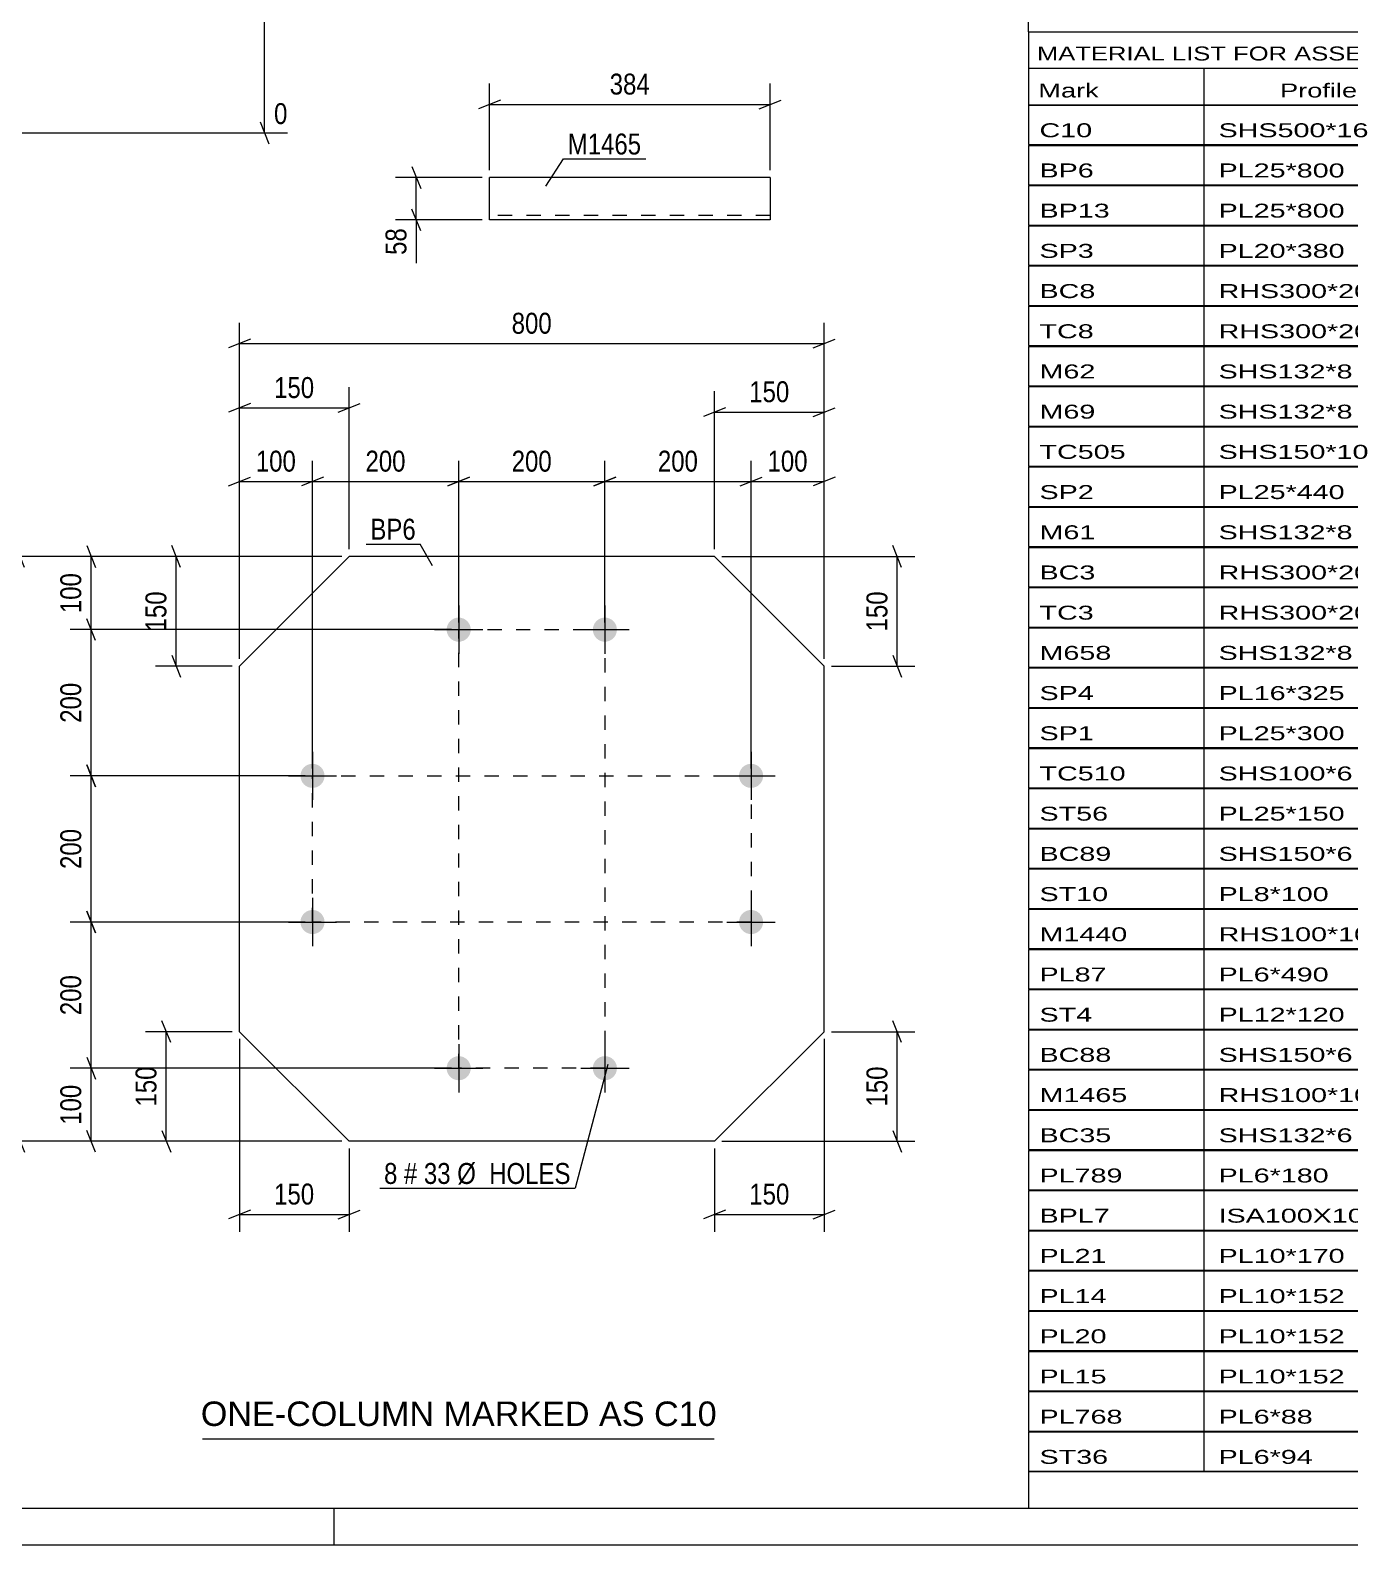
# Model space of a CAD drawing. Header units: millimetres. Extents: x 0 to 841, y 0 to 594.
# Drawn here: x 379.4 to 559.9, y 0 to 207.2 of the extents above; entities that cross this region are included whole.
import ezdxf

# ---------------------------------------------------------------- set-up
doc = ezdxf.new("R2010")
doc.units = ezdxf.units.MM
doc.linetypes.add('DXK_LINE_DOT2', pattern=[3.9198, 1.9599, -1.9599])
doc.styles.add('Arial', font='arial.ttf', dxfattribs={"height": 0.2})
doc.styles.add('Arial Narrow', font='ARIALN.TTF', dxfattribs={"height": 0.2})

# ---------------------------------------------------------------- blocks, each defined once
blk = doc.blocks.new('Unknown-682105598-1132')
at = {"color": 5, "linetype": 'Continuous'}
for p, q in [((5, 5), (836, 5)), ((421, 0), (421, 5)), ((0, 0), (841, 0))]:
    blk.add_line(p, q, dxfattribs=at)
blk = doc.blocks.new('Part-682105598-36643 - 36642')
at = {"color": 2, "linetype": 'Continuous'}
for p, q in [((480.65, 187.05), (442.24, 187.05)), ((442.24, 181.24), (442.24, 187.05)), ((480.65, 187.05), (480.65, 181.24)), ((480.65, 181.24), (442.24, 181.24))]:
    blk.add_line(p, q, dxfattribs=at)
at = {"color": 7, "linetype": 'DXK_LINE_DOT2'}
for p, q in [((480.65, 181.84), (442.24, 181.84)), ((442.24, 181.24), (442.24, 181.33))]:
    blk.add_line(p, q, dxfattribs=at)
blk = doc.blocks.new('Part-682105598-20203 - 20202')
at = {"color": 2, "linetype": 'Continuous'}
for p, q in [((423.04, 135.19), (408.04, 120.19)), ((473.04, 135.19), (423.04, 135.19)), ((473.04, 135.19), (488.04, 120.19)), ((408.04, 70.19), (408.04, 120.19)), ((488.04, 70.19), (488.04, 120.19)), ((423.04, 55.19), (408.04, 70.19)), ((488.04, 70.19), (473.04, 55.19)), ((473.04, 55.19), (423.04, 55.19))]:
    blk.add_line(p, q, dxfattribs=at)
blk = doc.blocks.new('Bolt-682105598-20204 - 20202')
at = {"linetype": 'Continuous'}
for points in [[(438.04, 126.84, -1), (438.04, 123.54, -1)], [(458.04, 126.84, -1), (458.04, 123.54, -1)], [(418.04, 106.84, -1), (418.04, 103.54, -1)], [(478.04, 106.84, -1), (478.04, 103.54, -1)], [(418.04, 86.84, -1), (418.04, 83.54, -1)], [(478.04, 86.84, -1), (478.04, 83.54, -1)], [(438.04, 66.84, -1), (438.04, 63.54, -1)], [(458.04, 66.84, -1), (458.04, 63.54, -1)]]:
    blk.add_hatch(color=1, dxfattribs=at).paths.add_polyline_path(points)
at = {"color": 1, "linetype": 'Continuous'}
for p, q in [((438.04, 128.49), (438.04, 121.89)), ((458.04, 128.49), (458.04, 121.89)), ((434.74, 125.19), (441.34, 125.19)), ((454.74, 125.19), (461.34, 125.19)), ((418.04, 108.49), (418.04, 101.89)), ((478.04, 108.49), (478.04, 101.89)), ((414.74, 105.19), (421.34, 105.19)), ((474.74, 105.19), (481.34, 105.19)), ((418.04, 88.49), (418.04, 81.89)), ((478.04, 88.49), (478.04, 81.89)), ((414.74, 85.19), (421.34, 85.19)), ((474.74, 85.19), (481.34, 85.19)), ((438.04, 68.49), (438.04, 61.89)), ((458.04, 68.49), (458.04, 61.89)), ((434.74, 65.19), (441.34, 65.19)), ((454.74, 65.19), (461.34, 65.19))]:
    blk.add_line(p, q, dxfattribs=at)
blk = doc.blocks.new('Rectangle-682105598-23055 - 20202')
at = {"color": 1, "linetype": 'DXK_LINE_DOT2'}
blk.add_lwpolyline([(438.04, 125.19), (458.04, 125.19), (458.04, 65.19), (438.04, 65.19), (438.04, 125.19)], close=True, dxfattribs=at)
blk = doc.blocks.new('Rectangle-682105598-23065 - 20202')
at = {"color": 1, "linetype": 'DXK_LINE_DOT2'}
blk.add_lwpolyline([(418.04, 105.19), (478.04, 105.19), (478.04, 85.19), (418.04, 85.19), (418.04, 105.19)], close=True, dxfattribs=at)
blk = doc.blocks.new('StraightDimension-682105598-36768 - 36642')
at = {"color": 7, "linetype": 'Continuous'}
for p, q in [((431.64, 188.55), (432.84, 185.55)), ((441.24, 187.05), (429.39, 187.05)), ((432.24, 181.24), (432.24, 187.05)), ((432.84, 179.74), (431.64, 182.74)), ((441.24, 181.24), (429.39, 181.24))]:
    blk.add_line(p, q, dxfattribs=at)
at = {"color": 0}
blk.add_wipeout([(431.49, 180.72), (427.29, 180.72), (427.29, 175.86), (431.49, 175.86)], dxfattribs=at)
at = {"color": 7, "linetype": 'Continuous'}
blk.add_line((432.24, 181.24), (432.24, 175.33), dxfattribs=at)
blk.add_line((432.24, 181.24), (432.24, 175.33), dxfattribs=at)
at = {"color": 3, "style": 'Arial Narrow'}
blk.add_text('58', height=2.863, rotation=90.0002, dxfattribs=at).set_placement((430.89, 176.46))
blk = doc.blocks.new('StraightDimension-682105598-36772 - 36642')
at = {"color": 7, "linetype": 'Continuous'}
for p, q in [((442.24, 188.05), (442.24, 199.9)), ((480.65, 188.05), (480.65, 199.9)), ((443.74, 197.65), (440.74, 196.45)), ((442.24, 197.05), (480.65, 197.05)), ((479.15, 196.45), (482.15, 197.65))]:
    blk.add_line(p, q, dxfattribs=at)
at = {"color": 0}
blk.add_wipeout([(464.79, 197.8), (464.79, 202), (458.1, 202), (458.1, 197.8)], dxfattribs=at)
at = {"color": 3, "style": 'Arial Narrow'}
blk.add_text('384', height=2.863, dxfattribs=at).set_placement((458.7, 198.4))
blk = doc.blocks.new('StraightDimension-682105598-29093 - 3835')
at = {"color": 7, "linetype": 'Continuous'}
for p, q in [((351.5, 298.6), (424.6, 298.6)), ((412.08, 297.1), (410.88, 300.1)), ((411.48, 193.16), (411.48, 298.6)), ((361.5, 193.16), (414.61, 193.16)), ((410.88, 194.66), (412.08, 191.66))]:
    blk.add_line(p, q, dxfattribs=at)
at = {"color": 0, "linetype": 'Continuous'}
for points in [[(425.2, 299.2), (425.2, 303.4), (416.68, 303.4), (416.68, 299.2)], [(415.21, 193.76), (415.21, 197.96), (412.18, 197.96), (412.18, 193.76)]]:
    blk.add_wipeout(points, dxfattribs=at)
at = {"color": 0}
blk.add_wipeout([(410.73, 250.14), (406.53, 250.14), (406.53, 241.63), (410.73, 241.63)], dxfattribs=at)
at = {"color": 3, "linetype": 'Continuous', "style": 'Arial Narrow'}
for s, height, p in [('4758', 2.863, (417.28, 299.8)), ('0', 2.86, (412.78, 194.36))]:
    blk.add_text(s, height=height, dxfattribs=at).set_placement(p)
at = {"color": 3, "style": 'Arial Narrow'}
blk.add_text('4758', height=2.863, rotation=90.0002, dxfattribs=at).set_placement((410.13, 242.23))
blk = doc.blocks.new('StraightDimension-682105598-39370 - 20202')
at = {"color": 7, "linetype": 'Continuous'}
for p, q in [((438.04, 126.19), (438.04, 148.31)), ((458.04, 126.19), (458.04, 148.31)), ((439.54, 146.06), (436.54, 144.86)), ((438.04, 145.46), (458.04, 145.46)), ((456.54, 144.86), (459.54, 146.06))]:
    blk.add_line(p, q, dxfattribs=at)
at = {"color": 0}
blk.add_wipeout([(451.38, 146.21), (451.38, 150.41), (444.69, 150.41), (444.69, 146.21)], dxfattribs=at)
at = {"color": 3, "style": 'Arial Narrow'}
blk.add_text('200', height=2.863, dxfattribs=at).set_placement((445.29, 146.81))
blk = doc.blocks.new('StraightDimension-682105598-20652 - 20202')
at = {"color": 7, "linetype": 'Continuous'}
for p, q in [((408.04, 69.19), (408.04, 42.79)), ((423.04, 54.19), (423.04, 42.79)), ((409.54, 45.79), (406.54, 44.59)), ((421.54, 44.59), (424.54, 45.79)), ((408.04, 45.19), (423.04, 45.19))]:
    blk.add_line(p, q, dxfattribs=at)
at = {"color": 0}
blk.add_wipeout([(418.88, 45.94), (418.88, 50.14), (412.19, 50.14), (412.19, 45.94)], dxfattribs=at)
at = {"color": 3, "style": 'Arial Narrow'}
blk.add_text('150', height=2.863, dxfattribs=at).set_placement((412.79, 46.54))
blk = doc.blocks.new('StraightDimension-682105598-20676 - 20202')
at = {"color": 7, "linetype": 'Continuous'}
for p, q in [((398.64, 68.69), (397.44, 71.69)), ((407.04, 70.19), (395.19, 70.19)), ((398.04, 55.19), (398.04, 70.19)), ((397.44, 56.69), (398.64, 53.69)), ((422.04, 55.19), (395.19, 55.19))]:
    blk.add_line(p, q, dxfattribs=at)
at = {"color": 0}
blk.add_wipeout([(397.29, 66.03), (393.09, 66.03), (393.09, 59.35), (397.29, 59.35)], dxfattribs=at)
at = {"color": 3, "style": 'Arial Narrow'}
blk.add_text('150', height=2.863, rotation=90.0002, dxfattribs=at).set_placement((396.69, 59.95))
blk = doc.blocks.new('StraightDimension-682105598-39368 - 20202')
at = {"color": 7, "linetype": 'Continuous'}
for p, q in [((418.04, 106.19), (418.04, 148.31)), ((438.04, 126.19), (438.04, 148.31)), ((419.54, 146.06), (416.54, 144.86)), ((418.04, 145.46), (438.04, 145.46)), ((436.54, 144.86), (439.54, 146.06))]:
    blk.add_line(p, q, dxfattribs=at)
at = {"color": 0}
blk.add_wipeout([(431.38, 146.21), (431.38, 150.41), (424.69, 150.41), (424.69, 146.21)], dxfattribs=at)
at = {"color": 3, "style": 'Arial Narrow'}
blk.add_text('200', height=2.863, dxfattribs=at).set_placement((425.29, 146.81))
blk = doc.blocks.new('StraightDimension-682105598-20648 - 20202')
at = {"color": 7, "linetype": 'Continuous'}
for p, q in [((488.04, 69.19), (488.04, 42.79)), ((473.04, 54.19), (473.04, 42.79)), ((474.54, 45.79), (471.54, 44.59)), ((486.54, 44.59), (489.54, 45.79)), ((473.04, 45.19), (488.04, 45.19))]:
    blk.add_line(p, q, dxfattribs=at)
at = {"color": 0}
blk.add_wipeout([(483.88, 45.94), (483.88, 50.14), (477.2, 50.14), (477.2, 45.94)], dxfattribs=at)
at = {"color": 3, "style": 'Arial Narrow'}
blk.add_text('150', height=2.863, dxfattribs=at).set_placement((477.8, 46.54))
blk = doc.blocks.new('StraightDimension-682105598-20656 - 20202')
at = {"color": 7, "linetype": 'Continuous'}
for p, q in [((473.04, 136.19), (473.04, 157.81)), ((488.04, 121.19), (488.04, 157.81)), ((474.54, 155.56), (471.54, 154.36)), ((486.54, 154.36), (489.54, 155.56)), ((473.04, 154.96), (488.04, 154.96))]:
    blk.add_line(p, q, dxfattribs=at)
at = {"color": 0}
blk.add_wipeout([(483.88, 155.71), (483.88, 159.91), (477.19, 159.91), (477.19, 155.71)], dxfattribs=at)
at = {"color": 3, "style": 'Arial Narrow'}
blk.add_text('150', height=2.863, dxfattribs=at).set_placement((477.79, 156.31))
blk = doc.blocks.new('StraightDimension-682105598-20724 - 20202')
at = {"color": 7, "linetype": 'Continuous'}
for p, q in [((422.04, 135.19), (375.2, 135.19)), ((378.65, 133.69), (377.45, 136.69)), ((378.05, 55.19), (378.05, 135.19)), ((377.45, 56.69), (378.65, 53.69)), ((422.04, 55.19), (375.2, 55.19))]:
    blk.add_line(p, q, dxfattribs=at)
at = {"color": 0}
blk.add_wipeout([(377.3, 98.53), (373.1, 98.53), (373.1, 91.85), (377.3, 91.85)], dxfattribs=at)
at = {"color": 3, "style": 'Arial Narrow'}
blk.add_text('800', height=2.863, rotation=90.0002, dxfattribs=at).set_placement((376.7, 92.45))
blk = doc.blocks.new('StraightDimension-682105598-20660 - 20202')
at = {"color": 7, "linetype": 'Continuous'}
for p, q in [((408.04, 121.19), (408.04, 158.38)), ((423.04, 136.19), (423.04, 158.38)), ((409.54, 156.13), (406.54, 154.93)), ((408.04, 155.53), (423.04, 155.53)), ((421.54, 154.93), (424.54, 156.13))]:
    blk.add_line(p, q, dxfattribs=at)
at = {"color": 0}
blk.add_wipeout([(418.88, 156.28), (418.88, 160.48), (412.19, 160.48), (412.19, 156.28)], dxfattribs=at)
at = {"color": 3, "style": 'Arial Narrow'}
blk.add_text('150', height=2.863, dxfattribs=at).set_placement((412.79, 156.88))
blk = doc.blocks.new('StraightDimension-682105598-20664 - 20202')
at = {"color": 7, "linetype": 'Continuous'}
for p, q in [((474.04, 135.19), (500.44, 135.19)), ((498.64, 133.69), (497.44, 136.69)), ((498.04, 120.19), (498.04, 135.19)), ((489.04, 120.19), (500.44, 120.19)), ((497.44, 121.69), (498.64, 118.69))]:
    blk.add_line(p, q, dxfattribs=at)
at = {"color": 0}
blk.add_wipeout([(497.29, 131.03), (493.09, 131.03), (493.09, 124.35), (497.29, 124.35)], dxfattribs=at)
at = {"color": 3, "style": 'Arial Narrow'}
blk.add_text('150', height=2.863, rotation=90.0002, dxfattribs=at).set_placement((496.69, 124.95))
blk = doc.blocks.new('StraightDimension-682105598-20668 - 20202')
at = {"color": 7, "linetype": 'Continuous'}
for p, q in [((498.64, 68.69), (497.44, 71.69)), ((489.04, 70.19), (500.44, 70.19)), ((498.04, 55.19), (498.04, 70.19)), ((497.44, 56.69), (498.64, 53.69)), ((474.04, 55.19), (500.44, 55.19))]:
    blk.add_line(p, q, dxfattribs=at)
at = {"color": 0}
blk.add_wipeout([(497.29, 66.03), (493.09, 66.03), (493.09, 59.35), (497.29, 59.35)], dxfattribs=at)
at = {"color": 3, "style": 'Arial Narrow'}
blk.add_text('150', height=2.863, rotation=90.0002, dxfattribs=at).set_placement((496.69, 59.95))
blk = doc.blocks.new('StraightDimension-682105598-20672 - 20202')
at = {"color": 7, "linetype": 'Continuous'}
for p, q in [((422.04, 135.19), (396.55, 135.19)), ((400, 133.69), (398.8, 136.69)), ((399.4, 120.19), (399.4, 135.19)), ((407.04, 120.19), (396.55, 120.19)), ((398.8, 121.69), (400, 118.69))]:
    blk.add_line(p, q, dxfattribs=at)
at = {"color": 0}
blk.add_wipeout([(398.65, 131.03), (394.45, 131.03), (394.45, 124.35), (398.65, 124.35)], dxfattribs=at)
at = {"color": 3, "style": 'Arial Narrow'}
blk.add_text('150', height=2.863, rotation=90.0002, dxfattribs=at).set_placement((398.05, 124.95))
blk = doc.blocks.new('StraightDimension-682105598-20680 - 20202')
at = {"color": 7, "linetype": 'Continuous'}
for p, q in [((478.04, 106.19), (478.04, 148.31)), ((488.04, 121.19), (488.04, 148.31)), ((476.54, 144.86), (479.54, 146.06)), ((478.04, 145.46), (488.04, 145.46)), ((489.54, 146.06), (486.54, 144.86))]:
    blk.add_line(p, q, dxfattribs=at)
at = {"color": 0}
blk.add_wipeout([(486.38, 146.21), (486.38, 150.41), (479.69, 150.41), (479.69, 146.21)], dxfattribs=at)
at = {"color": 3, "style": 'Arial Narrow'}
blk.add_text('100', height=2.863, dxfattribs=at).set_placement((480.29, 146.81))
blk = doc.blocks.new('StraightDimension-682105598-20684 - 20202')
at = {"color": 7, "linetype": 'Continuous'}
for p, q in [((408.04, 121.19), (408.04, 148.31)), ((418.04, 106.19), (418.04, 148.31)), ((406.54, 144.86), (409.54, 146.06)), ((408.04, 145.46), (418.04, 145.46)), ((419.54, 146.06), (416.54, 144.86))]:
    blk.add_line(p, q, dxfattribs=at)
at = {"color": 0}
blk.add_wipeout([(416.38, 146.21), (416.38, 150.41), (409.69, 150.41), (409.69, 146.21)], dxfattribs=at)
at = {"color": 3, "style": 'Arial Narrow'}
blk.add_text('100', height=2.863, dxfattribs=at).set_placement((410.29, 146.81))
blk = doc.blocks.new('StraightDimension-682105598-20700 - 20202')
at = {"color": 7, "linetype": 'Continuous'}
for p, q in [((408.04, 121.19), (408.04, 167.18)), ((488.04, 121.19), (488.04, 167.18)), ((409.54, 164.93), (406.54, 163.73)), ((408.04, 164.33), (488.04, 164.33)), ((486.54, 163.73), (489.54, 164.93))]:
    blk.add_line(p, q, dxfattribs=at)
at = {"color": 0}
blk.add_wipeout([(451.38, 165.08), (451.38, 169.28), (444.69, 169.28), (444.69, 165.08)], dxfattribs=at)
at = {"color": 3, "style": 'Arial Narrow'}
blk.add_text('800', height=2.863, dxfattribs=at).set_placement((445.29, 165.68))
blk = doc.blocks.new('StraightDimension-682105598-20704 - 20202')
at = {"color": 7, "linetype": 'Continuous'}
for p, q in [((422.04, 135.19), (384.9, 135.19)), ((387.15, 136.69), (388.35, 133.69)), ((387.75, 125.19), (387.75, 135.19)), ((388.35, 123.69), (387.15, 126.69)), ((437.04, 125.19), (384.9, 125.19))]:
    blk.add_line(p, q, dxfattribs=at)
at = {"color": 0}
blk.add_wipeout([(387, 133.53), (382.8, 133.53), (382.8, 126.85), (387, 126.85)], dxfattribs=at)
at = {"color": 3, "style": 'Arial Narrow'}
blk.add_text('100', height=2.863, rotation=90.0002, dxfattribs=at).set_placement((386.4, 127.45))
blk = doc.blocks.new('StraightDimension-682105598-20708 - 20202')
at = {"color": 7, "linetype": 'Continuous'}
for p, q in [((387.15, 66.69), (388.35, 63.69)), ((437.04, 65.19), (384.9, 65.19)), ((387.75, 55.19), (387.75, 65.19)), ((388.35, 53.69), (387.15, 56.69)), ((422.04, 55.19), (384.9, 55.19))]:
    blk.add_line(p, q, dxfattribs=at)
at = {"color": 0}
blk.add_wipeout([(387, 63.53), (382.8, 63.53), (382.8, 56.85), (387, 56.85)], dxfattribs=at)
at = {"color": 3, "style": 'Arial Narrow'}
blk.add_text('100', height=2.863, rotation=90.0002, dxfattribs=at).set_placement((386.4, 57.45))
blk = doc.blocks.new('StraightDimension-682105598-39372 - 20202')
at = {"color": 7, "linetype": 'Continuous'}
for p, q in [((458.04, 126.19), (458.04, 148.31)), ((478.04, 106.19), (478.04, 148.31)), ((459.54, 146.06), (456.54, 144.86)), ((458.04, 145.46), (478.04, 145.46)), ((476.54, 144.86), (479.54, 146.06))]:
    blk.add_line(p, q, dxfattribs=at)
at = {"color": 0}
blk.add_wipeout([(471.38, 146.21), (471.38, 150.41), (464.69, 150.41), (464.69, 146.21)], dxfattribs=at)
at = {"color": 3, "style": 'Arial Narrow'}
blk.add_text('200', height=2.863, dxfattribs=at).set_placement((465.29, 146.81))
blk = doc.blocks.new('StraightDimension-682105598-39402 - 20202')
at = {"color": 7, "linetype": 'Continuous'}
for p, q in [((417.04, 85.19), (384.9, 85.19)), ((388.35, 83.69), (387.15, 86.69)), ((387.75, 65.19), (387.75, 85.19)), ((387.15, 66.69), (388.35, 63.69)), ((437.04, 65.19), (384.9, 65.19))]:
    blk.add_line(p, q, dxfattribs=at)
at = {"color": 0}
blk.add_wipeout([(387, 78.53), (382.8, 78.53), (382.8, 71.85), (387, 71.85)], dxfattribs=at)
at = {"color": 3, "style": 'Arial Narrow'}
blk.add_text('200', height=2.863, rotation=90.0002, dxfattribs=at).set_placement((386.4, 72.45))
blk = doc.blocks.new('StraightDimension-682105598-39404 - 20202')
at = {"color": 7, "linetype": 'Continuous'}
for p, q in [((388.35, 103.69), (387.15, 106.69)), ((417.04, 105.19), (384.9, 105.19)), ((387.75, 85.19), (387.75, 105.19)), ((417.04, 85.19), (384.9, 85.19)), ((387.15, 86.69), (388.35, 83.69))]:
    blk.add_line(p, q, dxfattribs=at)
at = {"color": 0}
blk.add_wipeout([(387, 98.53), (382.8, 98.53), (382.8, 91.85), (387, 91.85)], dxfattribs=at)
at = {"color": 3, "style": 'Arial Narrow'}
blk.add_text('200', height=2.863, rotation=90.0002, dxfattribs=at).set_placement((386.4, 92.45))
blk = doc.blocks.new('StraightDimension-682105598-39406 - 20202')
at = {"color": 7, "linetype": 'Continuous'}
for p, q in [((388.35, 123.69), (387.15, 126.69)), ((437.04, 125.19), (384.9, 125.19)), ((387.75, 105.19), (387.75, 125.19)), ((387.15, 106.69), (388.35, 103.69)), ((417.04, 105.19), (384.9, 105.19))]:
    blk.add_line(p, q, dxfattribs=at)
at = {"color": 0}
blk.add_wipeout([(387, 118.53), (382.8, 118.53), (382.8, 111.85), (387, 111.85)], dxfattribs=at)
at = {"color": 3, "style": 'Arial Narrow'}
blk.add_text('200', height=2.863, rotation=90.0002, dxfattribs=at).set_placement((386.4, 112.45))
blk = doc.blocks.new('Unknown-682105598-43248')
at = {"color": 7, "linetype": 'Continuous'}
blk.add_line((403, 14.5), (473, 14.5), dxfattribs=at)
at = {"color": 7, "style": 'Arial'}
blk.add_text('ONE-COLUMN MARKED AS C10', height=3.3428, dxfattribs=at).set_placement((402.76, 16.25))
blk = doc.blocks.new('Unknown-682105598-43247')
at = {"color": 7, "linetype": 'Continuous'}
for p, q in [((516, 207), (516, 218.25)), ((516, 207), (676, 207)), ((516, 207), (516, 202)), ((516, 202), (676, 202)), ((516, 202), (516, 197)), ((540, 202), (540, 197)), ((516, 197), (676, 197)), ((516, 196.95), (516, 191.55)), ((516, 196.95), (676, 196.95)), ((540, 197), (540, 191.5)), ((516, 191.55), (676, 191.55)), ((516, 191.45), (516, 186.05)), ((516, 191.45), (676, 191.45)), ((540, 191.5), (540, 186)), ((516, 186.05), (676, 186.05)), ((516, 185.95), (516, 180.55)), ((516, 185.95), (676, 185.95)), ((540, 186), (540, 180.5)), ((516, 180.55), (676, 180.55)), ((516, 180.45), (516, 175.05)), ((516, 180.45), (676, 180.45)), ((540, 180.5), (540, 175)), ((516, 175.05), (676, 175.05)), ((516, 174.95), (516, 169.55)), ((516, 174.95), (676, 174.95)), ((540, 175), (540, 169.5)), ((516, 169.55), (676, 169.55)), ((516, 169.45), (516, 164.05)), ((516, 169.45), (676, 169.45)), ((540, 169.5), (540, 164)), ((516, 164.05), (676, 164.05)), ((516, 163.95), (516, 158.55)), ((516, 163.95), (676, 163.95)), ((540, 164), (540, 158.5)), ((516, 158.55), (676, 158.55)), ((516, 158.45), (516, 153.05)), ((516, 158.45), (676, 158.45)), ((540, 158.5), (540, 153)), ((516, 153.05), (676, 153.05)), ((516, 152.95), (516, 147.55)), ((516, 152.95), (676, 152.95)), ((540, 153), (540, 147.5)), ((516, 147.55), (676, 147.55)), ((516, 147.45), (516, 142.05)), ((516, 147.45), (676, 147.45)), ((540, 147.5), (540, 142)), ((516, 142.05), (676, 142.05)), ((516, 141.95), (516, 136.55)), ((516, 141.95), (676, 141.95)), ((540, 142), (540, 136.5)), ((516, 136.55), (676, 136.55)), ((516, 136.45), (516, 131.05)), ((516, 136.45), (676, 136.45)), ((540, 136.5), (540, 131)), ((516, 131.05), (676, 131.05)), ((516, 130.95), (516, 125.55)), ((516, 130.95), (676, 130.95)), ((540, 131), (540, 125.5)), ((516, 125.55), (676, 125.55)), ((516, 125.45), (516, 120.05)), ((516, 125.45), (676, 125.45)), ((540, 125.5), (540, 120)), ((516, 120.05), (676, 120.05)), ((516, 119.95), (516, 114.55)), ((516, 119.95), (676, 119.95)), ((540, 120), (540, 114.5)), ((516, 114.55), (676, 114.55)), ((516, 114.45), (516, 109.05)), ((516, 114.45), (676, 114.45)), ((540, 114.5), (540, 109)), ((516, 109.05), (676, 109.05)), ((516, 108.95), (516, 103.55)), ((516, 108.95), (676, 108.95)), ((540, 109), (540, 103.5)), ((516, 103.55), (676, 103.55)), ((516, 103.45), (516, 98.05)), ((516, 103.45), (676, 103.45)), ((540, 103.5), (540, 98)), ((516, 98.05), (676, 98.05)), ((516, 97.95), (516, 92.55)), ((516, 97.95), (676, 97.95)), ((540, 98), (540, 92.5)), ((516, 92.55), (676, 92.55)), ((516, 92.45), (516, 87.05)), ((516, 92.45), (676, 92.45)), ((540, 92.5), (540, 87)), ((516, 87.05), (676, 87.05)), ((516, 86.95), (516, 81.55)), ((516, 86.95), (676, 86.95)), ((540, 87), (540, 81.5)), ((516, 81.55), (676, 81.55)), ((516, 81.45), (516, 76.05)), ((516, 81.45), (676, 81.45)), ((540, 81.5), (540, 76)), ((516, 76.05), (676, 76.05)), ((516, 75.95), (516, 70.55)), ((516, 75.95), (676, 75.95)), ((540, 76), (540, 70.5)), ((516, 70.55), (676, 70.55)), ((516, 70.45), (516, 65.05)), ((516, 70.45), (676, 70.45)), ((540, 70.5), (540, 65)), ((516, 65.05), (676, 65.05)), ((516, 64.95), (516, 59.55)), ((516, 64.95), (676, 64.95)), ((540, 65), (540, 59.5)), ((516, 59.55), (676, 59.55)), ((516, 59.45), (516, 54.05)), ((516, 59.45), (676, 59.45)), ((540, 59.5), (540, 54)), ((516, 54.05), (676, 54.05)), ((516, 53.95), (516, 48.55)), ((516, 53.95), (676, 53.95)), ((540, 54), (540, 48.5)), ((516, 48.55), (676, 48.55)), ((516, 48.45), (516, 43.05)), ((516, 48.45), (676, 48.45)), ((540, 48.5), (540, 43)), ((516, 43.05), (676, 43.05)), ((516, 42.95), (516, 37.55)), ((516, 42.95), (676, 42.95)), ((540, 43), (540, 37.5)), ((516, 37.55), (676, 37.55)), ((516, 37.45), (516, 32.05)), ((516, 37.45), (676, 37.45)), ((540, 37.5), (540, 32)), ((516, 32.05), (676, 32.05)), ((516, 31.95), (516, 26.55)), ((516, 31.95), (676, 31.95)), ((540, 32), (540, 26.5)), ((516, 26.55), (676, 26.55)), ((516, 26.45), (516, 21.05)), ((516, 26.45), (676, 26.45)), ((540, 26.5), (540, 21)), ((516, 21.05), (676, 21.05)), ((516, 20.95), (516, 15.55)), ((516, 20.95), (676, 20.95)), ((540, 21), (540, 15.5)), ((516, 15.55), (676, 15.55)), ((516, 15.45), (516, 10.05)), ((516, 15.45), (676, 15.45)), ((540, 15.5), (540, 10)), ((516, 10.05), (676, 10.05)), ((516, 10), (676, 10)), ((516, 10), (516, 5)), ((516, 5), (676, 5))]:
    blk.add_line(p, q, dxfattribs=at)
at = {"color": 7, "style": 'Arial Narrow'}
for s, height, width, p in [("MATERIAL LIST FOR ASSEMBLY MK'D", 1.9089, 1.6, (517.15, 203.06)), ('Mark', 1.909, 1.7, (517.34, 198)), ('Profile', 1.909, 1.7, (550.41, 198))]:
    blk.add_text(s, height=height, dxfattribs=dict(at, width=width)).set_placement(p)
at = {"color": 7, "linetype": 'Continuous', "style": 'Arial Narrow', "width": 1.794707}
for s, height, p in [('C10', 1.909, (517.5, 192.56)), ('SHS500*16', 1.909, (542, 192.56)), ('BP6', 1.909, (517.5, 187.06)), ('PL25*800', 1.909, (542, 187.06)), ('BP13', 1.909, (517.5, 181.56)), ('PL25*800', 1.909, (542, 181.56)), ('SP3', 1.909, (517.5, 176.06)), ('PL20*380', 1.909, (542, 176.06)), ('BC8', 1.909, (517.5, 170.56)), ('RHS300*200*12', 1.9089, (542, 170.56)), ('TC8', 1.909, (517.5, 165.06)), ('RHS300*200*12', 1.9089, (542, 165.06)), ('M62', 1.909, (517.5, 159.56)), ('SHS132*8', 1.909, (542, 159.56)), ('M69', 1.909, (517.5, 154.06)), ('SHS132*8', 1.909, (542, 154.06)), ('TC505', 1.909, (517.5, 148.56)), ('SHS150*10', 1.909, (542, 148.56)), ('SP2', 1.909, (517.5, 143.06)), ('PL25*440', 1.909, (542, 143.06)), ('M61', 1.909, (517.5, 137.56)), ('SHS132*8', 1.909, (542, 137.56)), ('BC3', 1.909, (517.5, 132.06)), ('RHS300*200*12', 1.9089, (542, 132.06)), ('TC3', 1.909, (517.5, 126.56)), ('RHS300*200*12', 1.9089, (542, 126.56)), ('M658', 1.909, (517.5, 121.06)), ('SHS132*8', 1.909, (542, 121.06)), ('SP4', 1.909, (517.5, 115.56)), ('PL16*325', 1.909, (542, 115.56)), ('SP1', 1.909, (517.5, 110.06)), ('PL25*300', 1.909, (542, 110.06)), ('TC510', 1.909, (517.5, 104.56)), ('SHS100*6', 1.909, (542, 104.56)), ('ST56', 1.909, (517.5, 99.06)), ('PL25*150', 1.909, (542, 99.06)), ('BC89', 1.909, (517.5, 93.56)), ('SHS150*6', 1.909, (542, 93.56)), ('ST10', 1.909, (517.5, 88.06)), ('PL8*100', 1.909, (542, 88.06)), ('M1440', 1.909, (517.5, 82.56)), ('RHS100*100*6', 1.9089, (542, 82.56)), ('PL87', 1.909, (517.5, 77.06)), ('PL6*490', 1.909, (542, 77.06)), ('ST4', 1.909, (517.5, 71.56)), ('PL12*120', 1.909, (542, 71.56)), ('BC88', 1.909, (517.5, 66.06)), ('SHS150*6', 1.909, (542, 66.06)), ('M1465', 1.909, (517.5, 60.56)), ('RHS100*100*6', 1.9089, (542, 60.56)), ('BC35', 1.909, (517.5, 55.06)), ('SHS132*6', 1.909, (542, 55.06)), ('PL789', 1.909, (517.5, 49.56)), ('PL6*180', 1.909, (542, 49.56)), ('BPL7', 1.909, (517.5, 44.06)), ('ISA100X100X6', 1.9089, (542, 44.06)), ('PL21', 1.909, (517.5, 38.56)), ('PL10*170', 1.909, (542, 38.56)), ('PL14', 1.909, (517.5, 33.06)), ('PL10*152', 1.909, (542, 33.06)), ('PL20', 1.909, (517.5, 27.56)), ('PL10*152', 1.909, (542, 27.56)), ('PL15', 1.909, (517.5, 22.06)), ('PL10*152', 1.909, (542, 22.06)), ('PL768', 1.909, (517.5, 16.56)), ('PL6*88', 1.909, (542, 16.56)), ('ST36', 1.909, (517.5, 11.06)), ('PL6*94', 1.909, (542, 11.06))]:
    blk.add_text(s, height=height, dxfattribs=at).set_placement(p)
blk = doc.blocks.new('Mark-682105598-36829 - 36642')
at = {"color": 0}
blk.add_wipeout([(463.02, 190.2), (463.02, 193.2), (452.96, 193.2), (452.96, 190.2)], dxfattribs=at)
blk.add_wipeout([(463.02, 190.2), (463.02, 193.2), (452.96, 193.2), (452.96, 190.2)], dxfattribs=at)
at = {"color": 30, "linetype": 'Continuous'}
for p, q in [((449.95, 185.86), (452.36, 189.6)), ((452.36, 189.6), (463.62, 189.6))]:
    blk.add_line(p, q, dxfattribs=at)
at = {"color": 3, "style": 'Arial Narrow'}
blk.add_text('M1465', height=2.863, dxfattribs=at).set_placement((452.96, 190.2))
blk = doc.blocks.new('Mark-682105598-21131 - 20202')
at = {"color": 0}
blk.add_wipeout([(432.17, 137.5), (432.17, 140.5), (425.96, 140.5), (425.96, 137.5)], dxfattribs=at)
blk.add_wipeout([(432.17, 137.5), (432.17, 140.5), (425.96, 140.5), (425.96, 137.5)], dxfattribs=at)
at = {"color": 30, "linetype": 'Continuous'}
for p in [(425.36, 136.9), (434.46, 133.93)]:
    blk.add_line(p, (432.77, 136.9), dxfattribs=at)
at = {"color": 3, "style": 'Arial Narrow'}
blk.add_text('BP6', height=2.863, dxfattribs=at).set_placement((425.96, 137.5))
blk = doc.blocks.new('Mark-682105598-21134 - 20202')
at = {"color": 0}
blk.add_wipeout([(429.65, 49.36), (429.65, 52.36), (427.83, 52.36), (427.83, 49.36)], dxfattribs=at)
blk.add_wipeout([(429.65, 49.36), (429.65, 52.36), (427.83, 52.36), (427.83, 49.36)], dxfattribs=at)
at = {"color": 3, "style": 'Arial Narrow'}
blk.add_text('8', height=2.86, dxfattribs=at).set_placement((427.83, 49.36))
at = {"color": 0}
blk.add_wipeout([(432.38, 49.36), (432.38, 52.36), (430.55, 52.36), (430.55, 49.36)], dxfattribs=at)
blk.add_wipeout([(432.38, 49.36), (432.38, 52.36), (430.55, 52.36), (430.55, 49.36)], dxfattribs=at)
blk.add_wipeout([(436.94, 49.36), (436.94, 52.36), (433.28, 52.36), (433.28, 49.36)], dxfattribs=at)
blk.add_wipeout([(436.94, 49.36), (436.94, 52.36), (433.28, 52.36), (433.28, 49.36)], dxfattribs=at)
at = {"color": 3, "style": 'Arial Narrow'}
for s, height, p in [('#', 2.86, (430.55, 49.36)), ('33', 2.863, (433.28, 49.36))]:
    blk.add_text(s, height=height, dxfattribs=at).set_placement(p)
at = {"color": 0}
blk.add_wipeout([(453.37, 49.36), (453.37, 52.36), (437.84, 52.36), (437.84, 49.36)], dxfattribs=at)
blk.add_wipeout([(453.37, 49.36), (453.37, 52.36), (437.84, 52.36), (437.84, 49.36)], dxfattribs=at)
at = {"color": 7, "linetype": 'Continuous'}
for p in [(458.45, 65.69), (427.23, 48.76)]:
    blk.add_line(p, (453.97, 48.76), dxfattribs=at)
at = {"color": 3, "style": 'Arial Narrow'}
blk.add_text('Ø  HOLES', height=2.863, dxfattribs=at).set_placement((437.84, 49.36))

msp = doc.modelspace()

# ---------------------------------------------------------------- block references
for name in ['Unknown-682105598-1132', 'Unknown-682105598-43247', 'Part-682105598-36643 - 36642', 'Part-682105598-20203 - 20202', 'Bolt-682105598-20204 - 20202', 'Rectangle-682105598-23055 - 20202', 'Rectangle-682105598-23065 - 20202', 'Unknown-682105598-43248']:
    msp.add_blockref(name, (0, 0))

# ---------------------------------------------------------------- next in the draw order: block references
for name in ['StraightDimension-682105598-29093 - 3835', 'StraightDimension-682105598-36768 - 36642', 'StraightDimension-682105598-20656 - 20202', 'StraightDimension-682105598-39370 - 20202', 'StraightDimension-682105598-20652 - 20202', 'StraightDimension-682105598-20648 - 20202']:
    msp.add_blockref(name, (0, 0))

# ---------------------------------------------------------------- next in the draw order: block references
for name in ['StraightDimension-682105598-36772 - 36642', 'StraightDimension-682105598-39368 - 20202', 'StraightDimension-682105598-20664 - 20202', 'StraightDimension-682105598-20676 - 20202', 'StraightDimension-682105598-20668 - 20202']:
    msp.add_blockref(name, (0, 0))

# ---------------------------------------------------------------- next in the draw order: block references
for name in ['Mark-682105598-36829 - 36642', 'StraightDimension-682105598-20680 - 20202', 'StraightDimension-682105598-20724 - 20202']:
    msp.add_blockref(name, (0, 0))

# ---------------------------------------------------------------- next in the draw order: block references
for name in ['StraightDimension-682105598-20660 - 20202', 'StraightDimension-682105598-20708 - 20202']:
    msp.add_blockref(name, (0, 0))

# ---------------------------------------------------------------- next in the draw order: block references
for name in ['StraightDimension-682105598-20672 - 20202', 'StraightDimension-682105598-39402 - 20202']:
    msp.add_blockref(name, (0, 0))

# ---------------------------------------------------------------- next in the draw order: block references
for name in ['StraightDimension-682105598-20684 - 20202', 'Mark-682105598-21134 - 20202']:
    msp.add_blockref(name, (0, 0))

# ---------------------------------------------------------------- next in the draw order: block references
for name in ['StraightDimension-682105598-20700 - 20202', 'StraightDimension-682105598-39404 - 20202']:
    msp.add_blockref(name, (0, 0))

# ---------------------------------------------------------------- next in the draw order: block references
for name in ['StraightDimension-682105598-39372 - 20202', 'StraightDimension-682105598-20704 - 20202']:
    msp.add_blockref(name, (0, 0))

# ---------------------------------------------------------------- next in the draw order: block references
for name in ['Mark-682105598-21131 - 20202', 'StraightDimension-682105598-39406 - 20202']:
    msp.add_blockref(name, (0, 0))

doc.saveas('drawing.dxf')
